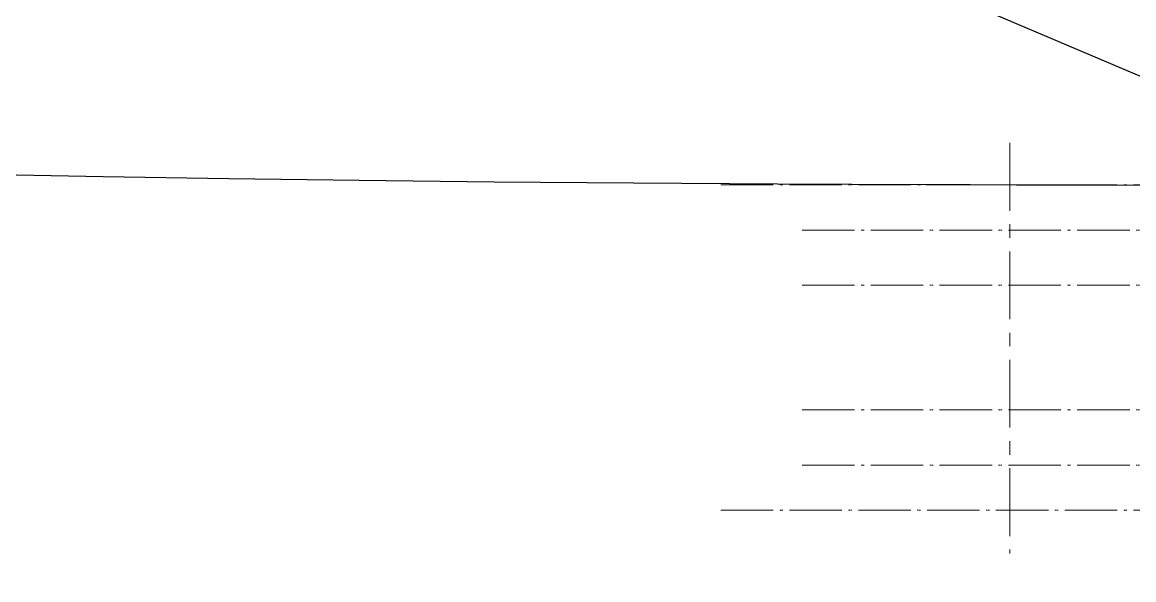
# Model space of a CAD drawing. Extents: x 766778 to 845620, y 133762 to 209800.
# Drawn here: x 776289 to 777827, y 169409 to 170181 of the extents above; entities that cross this region are included whole.
import ezdxf

# ---------------------------------------------------------------- set-up
doc = ezdxf.new("R2010")
doc.units = 0
doc.header["$MEASUREMENT"] = 0
for name, pattern in [('ACAD_ISO10W100', [18, 12, -3, 0, -3]), ('CENTER', [2, 1.25, -0.25, 0.25, -0.25]), ('Dashed_double_dotted', [38, 29, -4, 0, -1, 0, -4])]:
    doc.linetypes.add(name, pattern=pattern)
doc.layers.get('0').update_dxf_attribs({"color": 1, "linetype": 'CONTINUOUS'})
doc.layers.add('5', color=6, linetype='CONTINUOUS')

# ---------------------------------------------------------------- blocks, each defined once
blk = doc.blocks.new('bf2')
at = {"layer": '5', "color": 63, "linetype": 'Continuous'}
blk.add_lwpolyline([(778922.8, 169954.1), (778747.9, 169954.2), (778657.7, 169954.2), (778564.2, 169954.3), (778520.2, 169954.3), (778470.4, 169954.3), (778415.5, 169954.4), (778356.1, 169954.5), (778293, 169954.5), (778226.8, 169954.6), (778087.6, 169954.8), (777801.3, 169955.3), (777731.9, 169955.4), (777664.8, 169955.6), (777600.5, 169955.8), (777539.7, 169956), (777333.9, 169956.9), (777134.7, 169958.1), (776941.9, 169959.7), (776755.4, 169961.7), (776575.1, 169964), (776400.9, 169966.8), (776232.6, 169970.1)], dxfattribs=at)
blk = doc.blocks.new('A$C51421733')
at = {"color": 253, "linetype": 'CENTER', "lineweight": 9, "ltscale": 75}
blk.add_line((19.8, -763.5), (19.8, -195.6), dxfattribs=at)
at = {"color": 253, "linetype": 'Dashed_double_dotted', "lineweight": 9, "ltscale": 2.5}
for p, q in [((-380.4, -255.4), (420.1, -255.4)), ((-267.9, -317.6), (307.6, -317.6)), ((-267.9, -394.2), (307.6, -394.2)), ((-267.9, -566.6), (307.6, -566.6)), ((-267.9, -643.1), (307.6, -643.1)), ((-380.4, -705.4), (420.1, -705.4))]:
    blk.add_line(p, q, dxfattribs=at)
at = {"color": 250, "ltscale": 25}
blk.add_line((371.4, -705.4), (371.4, -705.4), dxfattribs=at)

msp = doc.modelspace()

# ---------------------------------------------------------------- linework, layer by layer
at = {"color": 7, "linetype": 'Continuous', "ltscale": 6}
msp.add_lwpolyline([(778108.24243, 169990.44625), (777260.47227, 170350.7733)], dxfattribs=at)
at = {"color": 252, "linetype": 'ACAD_ISO10W100', "lineweight": 9, "ltscale": 80}
msp.add_arc((782389.67825, 172756.50708), 4700.93286, 46.30882631, 287.22093571, dxfattribs=at)

# ---------------------------------------------------------------- block references
at = {"color": 7, "linetype": 'Continuous'}
msp.add_blockref('bf2', (0, 0), dxfattribs=at)
at = {"color": 5, "ltscale": 25, "xscale": -1, "rotation": 180}
msp.add_blockref('A$C51421733', (777635.94549, 169250.26083), dxfattribs=at)

doc.saveas('drawing.dxf')
